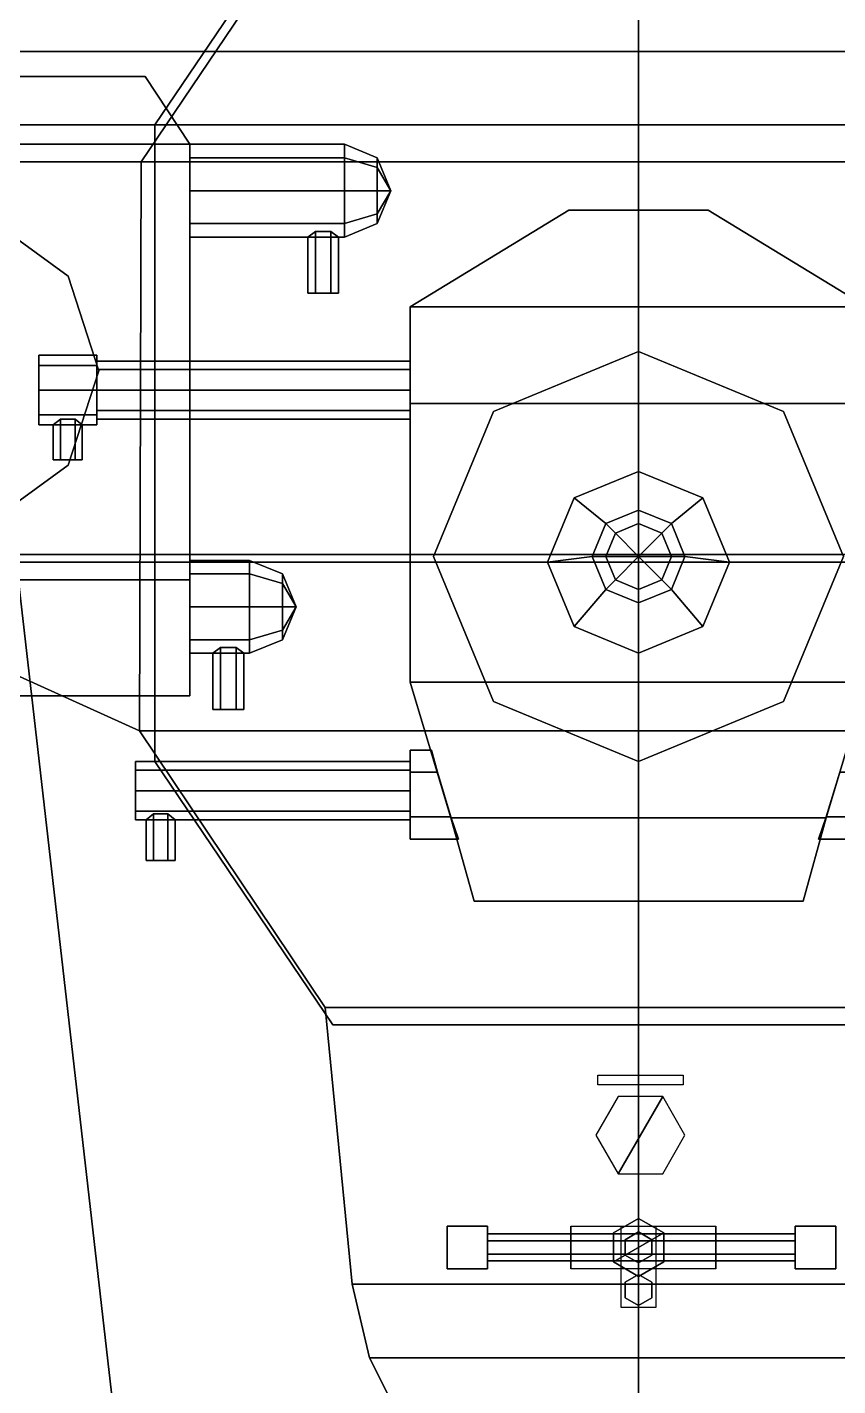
# Model space of a CAD drawing. Extents: x -14 to 14, y -80 to 101.
# Drawn here: x -3.16 to 1.03, y -31.32 to -24.3 of the extents above; entities that cross this region are included whole.
import ezdxf

# ---------------------------------------------------------------- set-up
doc = ezdxf.new("R2010")
doc.units = 0
doc.layers.get('0').update_dxf_attribs({"linetype": 'CONTINUOUS'})
for name, color, linetype in [('CITADELLE', 3, 'CONTINUOUS'), ('PLATFORMS', 6, 'CONTINUOUS'), ('RANGEFINDERS', 2, 'CONTINUOUS'), ('SUPERSTRUCTURE', 4, 'CONTINUOUS')]:
    doc.layers.add(name, color=color, linetype=linetype)

msp = doc.modelspace()

# ---------------------------------------------------------------- linework, layer by layer
for points in [[(-5.04, -21.15, -9.44), (0, -21.15, -9.55), (0, -27.03, -9.55), (-3.22, -27.03, -9.44)], [(3.22, -27.03, -9.44), (0, -27.03, -9.55), (0, -21.15, -9.55), (5.04, -21.15, -9.44)], [(-4.77, -27.03, -9.34), (-3.22, -27.03, -9.44), (-2.55, -32.88, -9.44), (-3.36, -32.88, -9.34)], [(-3.22, -27.03, -9.44), (0, -27.03, -9.55), (0, -32.88, -9.55), (-2.55, -32.88, -9.44)], [(2.55, -32.88, -9.44), (0, -32.88, -9.55), (0, -27.03, -9.55), (3.22, -27.03, -9.44)]]:
    msp.add_3dface(points)
at = {"layer": 'CITADELLE'}
for points in [[(12.11, -12.91, 4.59), (-12.11, -12.91, 4.59), (-11.83, -24.43, 4.59), (11.83, -24.43, 4.59)], [(11.83, -24.43, 4.59), (-11.83, -24.43, 4.59), (-11.47, -35.15, 4.59), (11.47, -35.15, 4.59)]]:
    msp.add_3dface(points, dxfattribs=at)
at = {"layer": 'PLATFORMS'}
for points in [[(0, -18.15, 12.48), (0, -39.75, 12.48), (-4, -31.47, 12.48), (-4, -18.15, 12.48)], [(-4, -18.15, 12.63), (-4, -31.47, 12.63), (4, -31.47, 12.63), (4, -18.15, 12.63)], [(4, -31.47, 12.48), (0, -39.75, 12.48), (0, -18.15, 12.48), (4, -18.15, 12.48)], [(-1.12, -20.5, 29.47), (-1.1631, -20.4448, 29.4), (-7.2229, -25.1793, 29.4), (-7.1798, -25.2344, 29.47)], [(-1.1631, -20.4448, 29.4), (-1.12, -20.5, 29.33), (-7.1798, -25.2344, 29.33), (-7.2229, -25.1793, 29.4)], [(-1.12, -20.5, 29.33), (-1.0769, -20.5552, 29.4), (-7.1367, -25.2896, 29.4), (-7.1798, -25.2344, 29.33)], [(-1.0769, -20.5552, 29.4), (-1.12, -20.5, 29.47), (-7.1798, -25.2344, 29.47), (-7.1367, -25.2896, 29.4)], [(2.57, -25, 16.79), (-2.57, -25, 16.79), (-1.66, -23.65, 16.79), (1.66, -23.65, 16.79)], [(-1.66, -23.65, 16.94), (-2.57, -25, 16.94), (2.57, -25, 16.94), (1.66, -23.65, 16.94)], [(-1.66, -23.65, 16.79), (-2.57, -25, 16.79), (-2.57, -25, 16.94), (-1.66, -23.65, 16.94)], [(-3.63, -24.81, 7.4), (3.63, -24.81, 7.4), (3.63, -24.81, 7.25), (-3.63, -24.81, 7.25)], [(-3.63, -32.64, 7.4), (3.63, -32.64, 7.4), (3.63, -24.81, 7.4), (-3.63, -24.81, 7.4)], [(3.63, -24.81, 7.25), (3.63, -32.64, 7.25), (-3.63, -32.64, 7.25), (-3.63, -24.81, 7.25)], [(-4.13, -25, 16.79), (-4.13, -25, 16.94), (-2.57, -25, 16.94), (-2.57, -25, 16.79)], [(-2.58, -27.94, 16.94), (-2.57, -25, 16.94), (-4.13, -25, 16.94), (-4.13, -27.24, 16.94)], [(-4.13, -27.24, 16.79), (-4.13, -25, 16.79), (-2.57, -25, 16.79), (-2.58, -27.94, 16.79)], [(2.58, -27.94, 16.79), (-2.58, -27.94, 16.79), (-2.57, -25, 16.79), (2.57, -25, 16.79)], [(-2.57, -25, 16.94), (-2.58, -27.94, 16.94), (2.58, -27.94, 16.94), (2.57, -25, 16.94)], [(0, -27.07, 10.37), (0, -37.81, 10.37), (-3.55, -34.59, 10.37), (-3.55, -27.07, 10.37)], [(-3.55, -34.59, 10.52), (0, -37.81, 10.52), (0, -27.07, 10.52), (-3.55, -27.07, 10.52)], [(-3.55, -27.07, 10.52), (3.55, -27.07, 10.52), (3.55, -27.07, 10.37), (-3.55, -27.07, 10.37)], [(0, -27.07, 10.52), (0, -37.81, 10.52), (3.55, -34.59, 10.52), (3.55, -27.07, 10.52)], [(3.55, -34.59, 10.37), (0, -37.81, 10.37), (0, -27.07, 10.37), (3.55, -27.07, 10.37)], [(-2.58, -27.94, 16.79), (-2.58, -27.94, 16.94), (-4.13, -27.24, 16.94), (-4.13, -27.24, 16.79)], [(-2.58, -27.94, 16.94), (-1.62, -29.37, 16.94), (1.62, -29.37, 16.94), (2.58, -27.94, 16.94)], [(1.62, -29.37, 16.79), (-1.62, -29.37, 16.79), (-2.58, -27.94, 16.79), (2.58, -27.94, 16.79)], [(-2.58, -27.94, 16.79), (-1.62, -29.37, 16.79), (-1.62, -29.37, 16.94), (-2.58, -27.94, 16.94)], [(-1.62, -29.37, 16.94), (-1.48, -30.8, 16.94), (1.48, -30.8, 16.94), (1.62, -29.37, 16.94)], [(1.48, -30.8, 16.79), (-1.48, -30.8, 16.79), (-1.62, -29.37, 16.79), (1.62, -29.37, 16.79)], [(-1.62, -29.37, 16.79), (-1.48, -30.8, 16.79), (-1.48, -30.8, 16.94), (-1.62, -29.37, 16.94)], [(1.39, -31.18, 16.79), (-1.39, -31.18, 16.79), (-1.48, -30.8, 16.79), (1.48, -30.8, 16.79)], [(-1.48, -30.8, 16.94), (-1.39, -31.18, 16.94), (1.39, -31.18, 16.94), (1.48, -30.8, 16.94)], [(-1.48, -30.8, 16.79), (-1.39, -31.18, 16.79), (-1.39, -31.18, 16.94), (-1.48, -30.8, 16.94)], [(-1.39, -31.18, 16.94), (-1.2, -31.56, 16.94), (1.2, -31.56, 16.94), (1.39, -31.18, 16.94)], [(1.2, -31.56, 16.79), (-1.2, -31.56, 16.79), (-1.39, -31.18, 16.79), (1.39, -31.18, 16.79)], [(-1.39, -31.18, 16.79), (-1.2, -31.56, 16.79), (-1.2, -31.56, 16.94), (-1.39, -31.18, 16.94)]]:
    msp.add_3dface(points, dxfattribs=at)
at = {"layer": 'RANGEFINDERS'}
for points in [[(-2.32, -24.91, 20), (-2.55, -24.56, 20), (-4.69, -24.56, 20), (-4.92, -24.91, 20)], [(-4.92, -24.91, 18), (-4.69, -24.56, 18), (-2.55, -24.56, 18), (-2.32, -24.91, 18)], [(-2.55, -24.56, 20), (-2.55, -24.56, 18), (-4.69, -24.56, 18), (-4.69, -24.56, 20)], [(-2.32, -24.91, 18), (-2.55, -24.56, 18), (-2.55, -24.56, 20), (-2.32, -24.91, 20)], [(-2.32, -27.16, 20), (-2.32, -24.91, 20), (-4.92, -24.91, 20), (-4.92, -27.16, 20)], [(-4.92, -27.76, 18), (-4.92, -24.91, 18), (-2.32, -24.91, 18), (-2.32, -27.76, 18)], [(-2.32, -24.91, 19.6), (-2.32, -24.9803, 19.7697), (-1.52, -24.9803, 19.7697), (-1.52, -24.91, 19.6)], [(-2.32, -24.9803, 19.4303), (-2.32, -24.91, 19.6), (-1.52, -24.91, 19.6), (-1.52, -24.9803, 19.4303)], [(-2.32, -27.76, 19), (-2.32, -24.91, 19), (-2.32, -24.91, 20), (-2.32, -27.16, 20)], [(-2.32, -27.76, 18), (-2.32, -24.91, 18), (-2.32, -24.91, 19), (-2.32, -27.76, 19)], [(-1.3503, -25.03, 19.48), (-1.52, -24.9803, 19.4303), (-1.52, -24.91, 19.6), (-1.3503, -24.9803, 19.6)], [(-1.3503, -24.9803, 19.6), (-1.52, -24.91, 19.6), (-1.52, -24.9803, 19.7697), (-1.3503, -25.03, 19.72)], [(-2.32, -24.9803, 19.7697), (-2.32, -25.15, 19.84), (-1.52, -25.15, 19.84), (-1.52, -24.9803, 19.7697)], [(-2.32, -25.15, 19.36), (-2.32, -24.9803, 19.4303), (-1.52, -24.9803, 19.4303), (-1.52, -25.15, 19.36)], [(-1.3503, -25.15, 19.4303), (-1.52, -25.15, 19.36), (-1.52, -24.9803, 19.4303), (-1.3503, -25.03, 19.48)], [(-1.3503, -25.03, 19.72), (-1.52, -24.9803, 19.7697), (-1.52, -25.15, 19.84), (-1.3503, -25.15, 19.7697)], [(-1.28, -25.15, 19.6), (-1.3503, -25.03, 19.48), (-1.3503, -24.9803, 19.6), (-1.28, -25.15, 19.6)], [(-1.28, -25.15, 19.6), (-1.3503, -24.9803, 19.6), (-1.3503, -25.03, 19.72), (-1.28, -25.15, 19.6)], [(-1.28, -25.15, 19.6), (-1.3503, -25.15, 19.4303), (-1.3503, -25.03, 19.48), (-1.28, -25.15, 19.6)], [(-1.28, -25.15, 19.6), (-1.3503, -25.03, 19.72), (-1.3503, -25.15, 19.7697), (-1.28, -25.15, 19.6)], [(-2.32, -25.15, 19.84), (-2.32, -25.3197, 19.7697), (-1.52, -25.3197, 19.7697), (-1.52, -25.15, 19.84)], [(-2.32, -25.3197, 19.4303), (-2.32, -25.15, 19.36), (-1.52, -25.15, 19.36), (-1.52, -25.3197, 19.4303)], [(-1.3503, -25.27, 19.48), (-1.52, -25.3197, 19.4303), (-1.52, -25.15, 19.36), (-1.3503, -25.15, 19.4303)], [(-1.3503, -25.15, 19.7697), (-1.52, -25.15, 19.84), (-1.52, -25.3197, 19.7697), (-1.3503, -25.27, 19.72)], [(-1.28, -25.15, 19.6), (-1.3503, -25.27, 19.48), (-1.3503, -25.15, 19.4303), (-1.28, -25.15, 19.6)], [(-1.28, -25.15, 19.6), (-1.3503, -25.3197, 19.6), (-1.3503, -25.27, 19.48), (-1.28, -25.15, 19.6)], [(-1.28, -25.15, 19.6), (-1.3503, -25.27, 19.72), (-1.3503, -25.3197, 19.6), (-1.28, -25.15, 19.6)], [(-1.28, -25.15, 19.6), (-1.3503, -25.15, 19.7697), (-1.3503, -25.27, 19.72), (-1.28, -25.15, 19.6)], [(-1.3503, -25.3197, 19.6), (-1.52, -25.39, 19.6), (-1.52, -25.3197, 19.4303), (-1.3503, -25.27, 19.48)], [(-1.3503, -25.27, 19.72), (-1.52, -25.3197, 19.7697), (-1.52, -25.39, 19.6), (-1.3503, -25.3197, 19.6)], [(1.18, -25.75, 21.85), (0.36, -25.25, 21.58), (-0.36, -25.25, 21.58), (-1.18, -25.75, 21.85)], [(-1.18, -25.75, 19.92), (-0.36, -25.25, 19.92), (0.36, -25.25, 19.92), (1.18, -25.75, 19.92)], [(-0.36, -25.25, 21.58), (-0.36, -25.25, 19.92), (-1.18, -25.75, 19.92), (-1.18, -25.75, 21.85)], [(0.36, -25.25, 21.58), (0.36, -25.25, 19.92), (-0.36, -25.25, 19.92), (-0.36, -25.25, 21.58)], [(1.18, -25.75, 19.92), (0.36, -25.25, 19.92), (0.36, -25.25, 21.58), (1.18, -25.75, 21.85)], [(-2.9485, -25.5921, 16.94), (-3.3635, -25.2906, 16.94), (-3.3635, -25.2906, 18), (-2.9485, -25.5921, 18)], [(-2.32, -25.3197, 19.7697), (-2.32, -25.39, 19.6), (-1.52, -25.39, 19.6), (-1.52, -25.3197, 19.7697)], [(-2.32, -25.39, 19.6), (-2.32, -25.3197, 19.4303), (-1.52, -25.3197, 19.4303), (-1.52, -25.39, 19.6)], [(-1.67, -25.36, 19.6693), (-1.71, -25.39, 19.6), (-1.71, -25.68, 19.6), (-1.67, -25.68, 19.6693)], [(-1.71, -25.39, 19.6), (-1.67, -25.36, 19.5307), (-1.67, -25.68, 19.5307), (-1.71, -25.68, 19.6)], [(-1.59, -25.36, 19.6693), (-1.67, -25.36, 19.6693), (-1.67, -25.68, 19.6693), (-1.59, -25.68, 19.6693)], [(-1.67, -25.36, 19.5307), (-1.59, -25.36, 19.5307), (-1.59, -25.68, 19.5307), (-1.67, -25.68, 19.5307)], [(-1.55, -25.39, 19.6), (-1.59, -25.36, 19.6693), (-1.59, -25.68, 19.6693), (-1.55, -25.68, 19.6)], [(-1.59, -25.36, 19.5307), (-1.55, -25.39, 19.6), (-1.55, -25.68, 19.6), (-1.59, -25.68, 19.5307)], [(-2.79, -26.08, 16.94), (-2.9485, -25.5921, 16.94), (-2.9485, -25.5921, 18), (-2.79, -26.08, 18)], [(-1.71, -25.68, 19.6), (-1.55, -25.68, 19.6), (-1.59, -25.68, 19.6693), (-1.67, -25.68, 19.6693)], [(-1.67, -25.68, 19.5307), (-1.59, -25.68, 19.5307), (-1.55, -25.68, 19.6), (-1.71, -25.68, 19.6)], [(1.18, -26.25, 22.07), (1.18, -25.75, 21.85), (-1.18, -25.75, 21.85), (-1.18, -26.25, 22.07)], [(-1.18, -27.69, 19.92), (-1.18, -25.75, 19.92), (1.18, -25.75, 19.92), (1.18, -27.69, 19.92)], [(-1.18, -25.75, 21.85), (-1.18, -25.75, 19.92), (-1.18, -26.25, 19.92), (-1.18, -26.25, 22.07)], [(-3.1, -26.3073, 21.1473), (-3.1, -26, 21.02), (-3.1, -26.0527, 20.8927), (-3.1, -26.36, 21.02)], [(-3.1, -26.18, 21.2), (-3.1, -26.0527, 21.1473), (-3.1, -26, 21.02), (-3.1, -26.3073, 21.1473)], [(-2.8, -26, 21.02), (-2.8, -26.0527, 20.8927), (-3.1, -26.0527, 20.8927), (-3.1, -26, 21.02)], [(-2.8, -26.0527, 21.1473), (-2.8, -26, 21.02), (-3.1, -26, 21.02), (-3.1, -26.0527, 21.1473)], [(-2.8, -26.03, 21.02), (-2.8, -26.0739, 20.9139), (-2.8, -26.0527, 20.8927), (-2.8, -26, 21.02)], [(-2.8, -26.0739, 21.1261), (-2.8, -26.03, 21.02), (-2.8, -26, 21.02), (-2.8, -26.0527, 21.1473)], [(-1.18, -26.03, 21.02), (-1.18, -26.0739, 20.9139), (-2.8, -26.0739, 20.9139), (-2.8, -26.03, 21.02)], [(-1.18, -26.0739, 21.1261), (-1.18, -26.03, 21.02), (-2.8, -26.03, 21.02), (-2.8, -26.0739, 21.1261)], [(0, -25.98, 16.94), (-0.7495, -26.2905, 16.94), (-0.7495, -26.2905, 19.92), (0, -25.98, 19.92)], [(0.7495, -26.2905, 16.94), (0, -25.98, 16.94), (0, -25.98, 19.92), (0.7495, -26.2905, 19.92)], [(-3.1, -26.36, 21.02), (-3.1, -26.0527, 20.8927), (-3.1, -26.18, 20.84), (-3.1, -26.3073, 20.8927)], [(-2.8, -26.0527, 20.8927), (-2.8, -26.18, 20.84), (-3.1, -26.18, 20.84), (-3.1, -26.0527, 20.8927)], [(-2.8, -26.18, 21.2), (-2.8, -26.0527, 21.1473), (-3.1, -26.0527, 21.1473), (-3.1, -26.18, 21.2)], [(-2.9485, -26.5679, 16.94), (-2.79, -26.08, 16.94), (-2.79, -26.08, 18), (-2.9485, -26.5679, 18)], [(-2.8, -26.0739, 20.9139), (-2.8, -26.18, 20.87), (-2.8, -26.18, 20.84), (-2.8, -26.0527, 20.8927)], [(-2.8, -26.18, 21.17), (-2.8, -26.0739, 21.1261), (-2.8, -26.0527, 21.1473), (-2.8, -26.18, 21.2)], [(-1.18, -26.0739, 20.9139), (-1.18, -26.18, 20.87), (-2.8, -26.18, 20.87), (-2.8, -26.0739, 20.9139)], [(-1.18, -26.18, 21.17), (-1.18, -26.0739, 21.1261), (-2.8, -26.0739, 21.1261), (-2.8, -26.18, 21.17)], [(-2.8, -26.18, 20.84), (-2.8, -26.3073, 20.8927), (-3.1, -26.3073, 20.8927), (-3.1, -26.18, 20.84)], [(-2.8, -26.3073, 21.1473), (-2.8, -26.18, 21.2), (-3.1, -26.18, 21.2), (-3.1, -26.3073, 21.1473)], [(-2.8, -26.2861, 21.1261), (-2.8, -26.18, 21.17), (-2.8, -26.18, 21.2), (-2.8, -26.3073, 21.1473)], [(-2.8, -26.18, 20.87), (-2.8, -26.2861, 20.9139), (-2.8, -26.3073, 20.8927), (-2.8, -26.18, 20.84)], [(-1.18, -26.18, 20.87), (-1.18, -26.2861, 20.9139), (-2.8, -26.2861, 20.9139), (-2.8, -26.18, 20.87)], [(-1.18, -26.2861, 21.1261), (-1.18, -26.18, 21.17), (-2.8, -26.18, 21.17), (-2.8, -26.2861, 21.1261)], [(1.18, -27.69, 22.07), (1.18, -26.25, 22.07), (-1.18, -26.25, 22.07), (-1.18, -27.69, 22.07)], [(-1.18, -26.25, 22.07), (-1.18, -26.25, 19.92), (-1.18, -27.69, 19.92), (-1.18, -27.69, 22.07)], [(-2.8, -26.3073, 20.8927), (-2.8, -26.36, 21.02), (-3.1, -26.36, 21.02), (-3.1, -26.3073, 20.8927)], [(-2.8, -26.36, 21.02), (-2.8, -26.3073, 21.1473), (-3.1, -26.3073, 21.1473), (-3.1, -26.36, 21.02)], [(-2.8, -26.33, 21.02), (-2.8, -26.2861, 21.1261), (-2.8, -26.3073, 21.1473), (-2.8, -26.36, 21.02)], [(-2.8, -26.2861, 20.9139), (-2.8, -26.33, 21.02), (-2.8, -26.36, 21.02), (-2.8, -26.3073, 20.8927)], [(-1.18, -26.2861, 20.9139), (-1.18, -26.33, 21.02), (-2.8, -26.33, 21.02), (-2.8, -26.2861, 20.9139)], [(-1.18, -26.33, 21.02), (-1.18, -26.2861, 21.1261), (-2.8, -26.2861, 21.1261), (-2.8, -26.33, 21.02)], [(-0.7495, -26.2905, 16.94), (-1.06, -27.04, 16.94), (-1.06, -27.04, 19.92), (-0.7495, -26.2905, 19.92)], [(1.06, -27.04, 16.94), (0.7495, -26.2905, 16.94), (0.7495, -26.2905, 19.92), (1.06, -27.04, 19.92)], [(-3.025, -26.36, 21.02), (-2.9875, -26.33, 20.955), (-2.9875, -26.54, 20.955), (-3.025, -26.54, 21.02)], [(-2.9875, -26.33, 21.085), (-3.025, -26.36, 21.02), (-3.025, -26.54, 21.02), (-2.9875, -26.54, 21.085)], [(-2.9875, -26.33, 20.955), (-2.9125, -26.33, 20.955), (-2.9125, -26.54, 20.955), (-2.9875, -26.54, 20.955)], [(-2.9125, -26.33, 21.085), (-2.9875, -26.33, 21.085), (-2.9875, -26.54, 21.085), (-2.9125, -26.54, 21.085)], [(-2.9125, -26.33, 20.955), (-2.875, -26.36, 21.02), (-2.875, -26.54, 21.02), (-2.9125, -26.54, 20.955)], [(-2.875, -26.36, 21.02), (-2.9125, -26.33, 21.085), (-2.9125, -26.54, 21.085), (-2.875, -26.54, 21.02)], [(-3.3635, -26.8694, 16.94), (-2.9485, -26.5679, 16.94), (-2.9485, -26.5679, 18), (-3.3635, -26.8694, 18)], [(-2.875, -26.54, 21.02), (-3.025, -26.54, 21.02), (-2.9875, -26.54, 20.955), (-2.9125, -26.54, 20.955)], [(-2.9125, -26.54, 21.085), (-2.9875, -26.54, 21.085), (-3.025, -26.54, 21.02), (-2.875, -26.54, 21.02)], [(0, -26.6, 22.27), (-0.3323, -26.7377, 22.27), (-0.1697, -26.8703, 22.27), (0, -26.8, 22.27)], [(0, -26.6, 22.07), (-0.3323, -26.7377, 22.07), (-0.3323, -26.7377, 22.27), (0, -26.6, 22.27)], [(0.3323, -26.7377, 22.27), (0, -26.6, 22.27), (0, -26.8, 22.27), (0.1697, -26.8703, 22.27)], [(0.3323, -26.7377, 22.07), (0, -26.6, 22.07), (0, -26.6, 22.27), (0.3323, -26.7377, 22.27)], [(-0.3323, -26.7377, 22.27), (-0.47, -27.07, 22.27), (-0.24, -27.04, 22.27), (-0.1697, -26.8703, 22.27)], [(-0.3323, -26.7377, 22.07), (-0.47, -27.07, 22.07), (-0.47, -27.07, 22.27), (-0.3323, -26.7377, 22.27)], [(0.47, -27.07, 22.27), (0.3323, -26.7377, 22.27), (0.1697, -26.8703, 22.27), (0.24, -27.04, 22.27)], [(0.47, -27.07, 22.07), (0.3323, -26.7377, 22.07), (0.3323, -26.7377, 22.27), (0.47, -27.07, 22.27)], [(0, -26.8703, 22.6597), (0, -26.8, 22.49), (-0.1697, -26.8703, 22.49), (-0.12, -26.92, 22.6597)], [(0, -26.8, 22.27), (-0.1697, -26.8703, 22.27), (-0.1697, -26.8703, 22.49), (0, -26.8, 22.49)], [(0.12, -26.92, 22.6597), (0.1697, -26.8703, 22.49), (0, -26.8, 22.49), (0, -26.8703, 22.6597)], [(0.1697, -26.8703, 22.27), (0, -26.8, 22.27), (0, -26.8, 22.49), (0.1697, -26.8703, 22.49)], [(-0.12, -26.92, 22.6597), (-0.1697, -26.8703, 22.49), (-0.24, -27.04, 22.49), (-0.1697, -27.04, 22.6597)], [(-0.1697, -26.8703, 22.27), (-0.24, -27.04, 22.27), (-0.24, -27.04, 22.49), (-0.1697, -26.8703, 22.49)], [(0, -27.04, 22.73), (0, -26.8703, 22.6597), (-0.12, -26.92, 22.6597), (0, -27.04, 22.73)], [(0, -27.04, 22.73), (0.12, -26.92, 22.6597), (0, -26.8703, 22.6597), (0, -27.04, 22.73)], [(0.1697, -27.04, 22.6597), (0.24, -27.04, 22.49), (0.1697, -26.8703, 22.49), (0.12, -26.92, 22.6597)], [(0.24, -27.04, 22.27), (0.1697, -26.8703, 22.27), (0.1697, -26.8703, 22.49), (0.24, -27.04, 22.49)], [(0, -27.04, 22.73), (-0.12, -26.92, 22.6597), (-0.1697, -27.04, 22.6597), (0, -27.04, 22.73)], [(0, -27.04, 22.73), (0.1697, -27.04, 22.6597), (0.12, -26.92, 22.6597), (0, -27.04, 22.73)], [(-2.32, -27.1303, 18.7203), (-2.32, -27.06, 18.89), (-2.01, -27.06, 18.89), (-2.01, -27.1303, 18.7203)], [(-2.32, -27.06, 18.89), (-2.32, -27.1303, 19.0597), (-2.01, -27.1303, 19.0597), (-2.01, -27.06, 18.89)], [(-1.8403, -27.18, 18.77), (-2.01, -27.1303, 18.7203), (-2.01, -27.06, 18.89), (-1.8403, -27.1303, 18.89)], [(-1.8403, -27.1303, 18.89), (-2.01, -27.06, 18.89), (-2.01, -27.1303, 19.0597), (-1.8403, -27.18, 19.01)], [(-1.06, -27.04, 16.94), (-0.7495, -27.7895, 16.94), (-0.7495, -27.7895, 19.92), (-1.06, -27.04, 19.92)], [(-0.47, -27.07, 22.27), (-0.3323, -27.4023, 22.27), (-0.1697, -27.2097, 22.27), (-0.24, -27.04, 22.27)], [(-0.47, -27.07, 22.07), (-0.3323, -27.4023, 22.07), (-0.3323, -27.4023, 22.27), (-0.47, -27.07, 22.27)], [(-0.1697, -27.04, 22.6597), (-0.24, -27.04, 22.49), (-0.1697, -27.2097, 22.49), (-0.12, -27.16, 22.6597)], [(-0.24, -27.04, 22.27), (-0.1697, -27.2097, 22.27), (-0.1697, -27.2097, 22.49), (-0.24, -27.04, 22.49)], [(0, -27.04, 22.73), (-0.1697, -27.04, 22.6597), (-0.12, -27.16, 22.6597), (0, -27.04, 22.73)], [(0, -27.04, 22.73), (-0.12, -27.16, 22.6597), (0, -27.2097, 22.6597), (0, -27.04, 22.73)], [(0, -27.04, 22.73), (0.12, -27.16, 22.6597), (0.1697, -27.04, 22.6597), (0, -27.04, 22.73)], [(0, -27.04, 22.73), (0, -27.2097, 22.6597), (0.12, -27.16, 22.6597), (0, -27.04, 22.73)], [(0.12, -27.16, 22.6597), (0.1697, -27.2097, 22.49), (0.24, -27.04, 22.49), (0.1697, -27.04, 22.6597)], [(0.3323, -27.4023, 22.27), (0.47, -27.07, 22.27), (0.24, -27.04, 22.27), (0.1697, -27.2097, 22.27)], [(0.1697, -27.2097, 22.27), (0.24, -27.04, 22.27), (0.24, -27.04, 22.49), (0.1697, -27.2097, 22.49)], [(0.3323, -27.4023, 22.07), (0.47, -27.07, 22.07), (0.47, -27.07, 22.27), (0.3323, -27.4023, 22.27)], [(0.7495, -27.7895, 16.94), (1.06, -27.04, 16.94), (1.06, -27.04, 19.92), (0.7495, -27.7895, 19.92)], [(-4.92, -27.16, 20), (-4.92, -27.76, 19), (-2.32, -27.76, 19), (-2.32, -27.16, 20)], [(-2.32, -27.3, 18.65), (-2.32, -27.1303, 18.7203), (-2.01, -27.1303, 18.7203), (-2.01, -27.3, 18.65)], [(-2.32, -27.1303, 19.0597), (-2.32, -27.3, 19.13), (-2.01, -27.3, 19.13), (-2.01, -27.1303, 19.0597)], [(-1.8403, -27.3, 18.7203), (-2.01, -27.3, 18.65), (-2.01, -27.1303, 18.7203), (-1.8403, -27.18, 18.77)], [(-1.8403, -27.18, 19.01), (-2.01, -27.1303, 19.0597), (-2.01, -27.3, 19.13), (-1.8403, -27.3, 19.0597)], [(-1.77, -27.3, 18.89), (-1.8403, -27.18, 18.77), (-1.8403, -27.1303, 18.89), (-1.77, -27.3, 18.89)], [(-1.77, -27.3, 18.89), (-1.8403, -27.1303, 18.89), (-1.8403, -27.18, 19.01), (-1.77, -27.3, 18.89)], [(-0.12, -27.16, 22.6597), (-0.1697, -27.2097, 22.49), (0, -27.28, 22.49), (0, -27.2097, 22.6597)], [(0, -27.2097, 22.6597), (0, -27.28, 22.49), (0.1697, -27.2097, 22.49), (0.12, -27.16, 22.6597)], [(-1.77, -27.3, 18.89), (-1.8403, -27.3, 18.7203), (-1.8403, -27.18, 18.77), (-1.77, -27.3, 18.89)], [(-1.77, -27.3, 18.89), (-1.8403, -27.18, 19.01), (-1.8403, -27.3, 19.0597), (-1.77, -27.3, 18.89)], [(-0.3323, -27.4023, 22.27), (0, -27.54, 22.27), (0, -27.28, 22.27), (-0.1697, -27.2097, 22.27)], [(-0.1697, -27.2097, 22.27), (0, -27.28, 22.27), (0, -27.28, 22.49), (-0.1697, -27.2097, 22.49)], [(0, -27.54, 22.27), (0.3323, -27.4023, 22.27), (0.1697, -27.2097, 22.27), (0, -27.28, 22.27)], [(0, -27.28, 22.27), (0.1697, -27.2097, 22.27), (0.1697, -27.2097, 22.49), (0, -27.28, 22.49)], [(-2.32, -27.4697, 18.7203), (-2.32, -27.3, 18.65), (-2.01, -27.3, 18.65), (-2.01, -27.4697, 18.7203)], [(-2.32, -27.3, 19.13), (-2.32, -27.4697, 19.0597), (-2.01, -27.4697, 19.0597), (-2.01, -27.3, 19.13)], [(-1.8403, -27.42, 18.77), (-2.01, -27.4697, 18.7203), (-2.01, -27.3, 18.65), (-1.8403, -27.3, 18.7203)], [(-1.8403, -27.3, 19.0597), (-2.01, -27.3, 19.13), (-2.01, -27.4697, 19.0597), (-1.8403, -27.42, 19.01)], [(-1.77, -27.3, 18.89), (-1.8403, -27.42, 18.77), (-1.8403, -27.3, 18.7203), (-1.77, -27.3, 18.89)], [(-1.77, -27.3, 18.89), (-1.8403, -27.4697, 18.89), (-1.8403, -27.42, 18.77), (-1.77, -27.3, 18.89)], [(-1.77, -27.3, 18.89), (-1.8403, -27.42, 19.01), (-1.8403, -27.4697, 18.89), (-1.77, -27.3, 18.89)], [(-1.77, -27.3, 18.89), (-1.8403, -27.3, 19.0597), (-1.8403, -27.42, 19.01), (-1.77, -27.3, 18.89)], [(-1.8403, -27.4697, 18.89), (-2.01, -27.54, 18.89), (-2.01, -27.4697, 18.7203), (-1.8403, -27.42, 18.77)], [(-1.8403, -27.42, 19.01), (-2.01, -27.4697, 19.0597), (-2.01, -27.54, 18.89), (-1.8403, -27.4697, 18.89)], [(-0.3323, -27.4023, 22.07), (0, -27.54, 22.07), (0, -27.54, 22.27), (-0.3323, -27.4023, 22.27)], [(0, -27.54, 22.07), (0.3323, -27.4023, 22.07), (0.3323, -27.4023, 22.27), (0, -27.54, 22.27)], [(-2.32, -27.4697, 19.0597), (-2.32, -27.54, 18.89), (-2.01, -27.54, 18.89), (-2.01, -27.4697, 19.0597)], [(-2.32, -27.54, 18.89), (-2.32, -27.4697, 18.7203), (-2.01, -27.4697, 18.7203), (-2.01, -27.54, 18.89)], [(-2.16, -27.51, 18.9593), (-2.2, -27.54, 18.89), (-2.2, -27.83, 18.89), (-2.16, -27.83, 18.9593)], [(-2.2, -27.54, 18.89), (-2.16, -27.51, 18.8207), (-2.16, -27.83, 18.8207), (-2.2, -27.83, 18.89)], [(-2.08, -27.51, 18.9593), (-2.16, -27.51, 18.9593), (-2.16, -27.83, 18.9593), (-2.08, -27.83, 18.9593)], [(-2.16, -27.51, 18.8207), (-2.08, -27.51, 18.8207), (-2.08, -27.83, 18.8207), (-2.16, -27.83, 18.8207)], [(-2.04, -27.54, 18.89), (-2.08, -27.51, 18.9593), (-2.08, -27.83, 18.9593), (-2.04, -27.83, 18.89)], [(-2.08, -27.51, 18.8207), (-2.04, -27.54, 18.89), (-2.04, -27.83, 18.89), (-2.08, -27.83, 18.8207)], [(0.97, -28.39, 22.07), (1.18, -27.69, 22.07), (-1.18, -27.69, 22.07), (-0.97, -28.39, 22.07)], [(-0.97, -28.39, 19.92), (-1.18, -27.69, 19.92), (1.18, -27.69, 19.92), (0.97, -28.39, 19.92)], [(-1.18, -27.69, 22.07), (-1.18, -27.69, 19.92), (-0.97, -28.39, 19.92), (-0.97, -28.39, 22.07)], [(0.97, -28.39, 19.92), (1.18, -27.69, 19.92), (1.18, -27.69, 22.07), (0.97, -28.39, 22.07)], [(-4.92, -27.76, 19), (-4.92, -27.76, 18), (-2.32, -27.76, 18), (-2.32, -27.76, 19)], [(-0.7495, -27.7895, 16.94), (0, -28.1, 16.94), (0, -28.1, 19.92), (-0.7495, -27.7895, 19.92)], [(0, -28.1, 16.94), (0.7495, -27.7895, 16.94), (0.7495, -27.7895, 19.92), (0, -28.1, 19.92)], [(-2.2, -27.83, 18.89), (-2.04, -27.83, 18.89), (-2.08, -27.83, 18.9593), (-2.16, -27.83, 18.9593)], [(-2.16, -27.83, 18.8207), (-2.08, -27.83, 18.8207), (-2.04, -27.83, 18.89), (-2.2, -27.83, 18.89)], [(-1.18, -28.5, 21.29), (-1.18, -28.04, 21.29), (-1.18, -28.155, 21.0908), (-1.18, -28.385, 21.0908)], [(-1.07, -28.04, 21.29), (-1.04, -28.155, 21.0908), (-1.18, -28.155, 21.0908), (-1.18, -28.04, 21.29)], [(-1.18, -28.5, 21.69), (-1.18, -28.04, 21.69), (-1.18, -28.04, 21.29), (-1.18, -28.5, 21.29)], [(-1.18, -28.385, 21.8892), (-1.18, -28.155, 21.8892), (-1.18, -28.04, 21.69), (-1.18, -28.5, 21.69)], [(-1.07, -28.04, 21.69), (-1.07, -28.04, 21.29), (-1.18, -28.04, 21.29), (-1.18, -28.04, 21.69)], [(-1.04, -28.155, 21.8892), (-1.07, -28.04, 21.69), (-1.18, -28.04, 21.69), (-1.18, -28.155, 21.8892)], [(-2.6, -28.3561, 21.5561), (-2.6, -28.1, 21.45), (-2.6, -28.1439, 21.3439), (-2.6, -28.4, 21.45)], [(-2.6, -28.25, 21.6), (-2.6, -28.1439, 21.5561), (-2.6, -28.1, 21.45), (-2.6, -28.3561, 21.5561)], [(-1.18, -28.1439, 21.5561), (-1.18, -28.1, 21.45), (-2.6, -28.1, 21.45), (-2.6, -28.1439, 21.5561)], [(-1.18, -28.1, 21.45), (-1.18, -28.1439, 21.3439), (-2.6, -28.1439, 21.3439), (-2.6, -28.1, 21.45)], [(-2.6, -28.4, 21.45), (-2.6, -28.1439, 21.3439), (-2.6, -28.25, 21.3), (-2.6, -28.3561, 21.3439)], [(-1.18, -28.25, 21.6), (-1.18, -28.1439, 21.5561), (-2.6, -28.1439, 21.5561), (-2.6, -28.25, 21.6)], [(-1.18, -28.1439, 21.3439), (-1.18, -28.25, 21.3), (-2.6, -28.25, 21.3), (-2.6, -28.1439, 21.3439)], [(-1.04, -28.155, 21.0908), (-0.97, -28.385, 21.0908), (-1.18, -28.385, 21.0908), (-1.18, -28.155, 21.0908)], [(-0.97, -28.385, 21.8892), (-1.04, -28.155, 21.8892), (-1.18, -28.155, 21.8892), (-1.18, -28.385, 21.8892)], [(0.97, -28.385, 21.0108), (1.04, -28.155, 21.0108), (1.18, -28.155, 21.0108), (1.18, -28.385, 21.0108)], [(1.04, -28.155, 21.8092), (0.97, -28.385, 21.8092), (1.18, -28.385, 21.8092), (1.18, -28.155, 21.8092)], [(-1.18, -28.3561, 21.5561), (-1.18, -28.25, 21.6), (-2.6, -28.25, 21.6), (-2.6, -28.3561, 21.5561)], [(-1.18, -28.25, 21.3), (-1.18, -28.3561, 21.3439), (-2.6, -28.3561, 21.3439), (-2.6, -28.25, 21.3)], [(-1.18, -28.4, 21.45), (-1.18, -28.3561, 21.5561), (-2.6, -28.3561, 21.5561), (-2.6, -28.4, 21.45)], [(-1.18, -28.3561, 21.3439), (-1.18, -28.4, 21.45), (-2.6, -28.4, 21.45), (-2.6, -28.3561, 21.3439)], [(-2.5075, -28.37, 21.515), (-2.545, -28.4, 21.45), (-2.545, -28.61, 21.45), (-2.5075, -28.61, 21.515)], [(-2.545, -28.4, 21.45), (-2.5075, -28.37, 21.385), (-2.5075, -28.61, 21.385), (-2.545, -28.61, 21.45)], [(-2.4325, -28.37, 21.515), (-2.5075, -28.37, 21.515), (-2.5075, -28.61, 21.515), (-2.4325, -28.61, 21.515)], [(-2.5075, -28.37, 21.385), (-2.4325, -28.37, 21.385), (-2.4325, -28.61, 21.385), (-2.5075, -28.61, 21.385)], [(-2.395, -28.4, 21.45), (-2.4325, -28.37, 21.515), (-2.4325, -28.61, 21.515), (-2.395, -28.61, 21.45)], [(-2.4325, -28.37, 21.385), (-2.395, -28.4, 21.45), (-2.395, -28.61, 21.45), (-2.4325, -28.61, 21.385)], [(-0.97, -28.385, 21.0908), (-0.93, -28.5, 21.29), (-1.18, -28.5, 21.29), (-1.18, -28.385, 21.0908)], [(-0.93, -28.5, 21.69), (-0.97, -28.385, 21.8892), (-1.18, -28.385, 21.8892), (-1.18, -28.5, 21.69)], [(-0.85, -28.82, 19.92), (-0.97, -28.39, 19.92), (0.97, -28.39, 19.92), (0.85, -28.82, 19.92)], [(0.85, -28.82, 21.16), (0.97, -28.39, 22.07), (-0.97, -28.39, 22.07), (-0.85, -28.82, 21.16)], [(-0.97, -28.39, 22.07), (-0.97, -28.39, 19.92), (-0.85, -28.82, 19.92), (-0.85, -28.82, 21.16)], [(0.85, -28.82, 19.92), (0.97, -28.39, 19.92), (0.97, -28.39, 22.07), (0.85, -28.82, 21.16)], [(0.93, -28.5, 21.21), (0.97, -28.385, 21.0108), (1.18, -28.385, 21.0108), (1.18, -28.5, 21.21)], [(0.97, -28.385, 21.8092), (0.93, -28.5, 21.61), (1.18, -28.5, 21.61), (1.18, -28.385, 21.8092)], [(-0.93, -28.5, 21.29), (-0.93, -28.5, 21.69), (-1.18, -28.5, 21.69), (-1.18, -28.5, 21.29)], [(0.93, -28.5, 21.61), (0.93, -28.5, 21.21), (1.18, -28.5, 21.21), (1.18, -28.5, 21.61)], [(-2.4325, -28.61, 21.515), (-2.5075, -28.61, 21.515), (-2.545, -28.61, 21.45), (-2.395, -28.61, 21.45)], [(-2.395, -28.61, 21.45), (-2.545, -28.61, 21.45), (-2.5075, -28.61, 21.385), (-2.4325, -28.61, 21.385)], [(-0.85, -28.82, 21.16), (-0.85, -28.82, 19.92), (0.85, -28.82, 19.92), (0.85, -28.82, 21.16)], [(-0.21, -29.72, 18.13), (0.23, -29.72, 18.13), (0.23, -29.77, 17.85), (-0.21, -29.77, 17.85)], [(0, -29.77, 17.63), (0, -29.77, 17.85), (0, -29.72, 18.13), (0, -29.73, 17.61)], [(0, -30.02, 17.63), (0, -29.77, 17.63), (0, -29.73, 17.61), (0, -30.09, 17.6)], [(-0.105, -30.2292, 17.63), (0.125, -29.8308, 17.63), (-0.105, -29.8308, 17.63), (-0.22, -30.03, 17.63)], [(0.125, -30.2292, 17.63), (0.24, -30.03, 17.63), (0.125, -29.8308, 17.63), (-0.105, -30.2292, 17.63)], [(0, -30.44, 17.52), (0, -30.11, 17.63), (0, -30.02, 17.63), (0, -30.44, 17.45)], [(0, -30.46, 17.37), (-0.1299, -30.535, 17.37), (-0.1299, -30.685, 17.37), (0.1299, -30.535, 17.37)], [(0, -30.46, 16.94), (-0.1299, -30.535, 16.94), (-0.1299, -30.535, 17.37), (0, -30.46, 17.37)], [(0, -30.53, 17.52), (0, -30.44, 17.52), (0, -30.44, 17.45), (0, -30.53, 17.45)], [(0.1299, -30.535, 16.94), (0, -30.46, 16.94), (0, -30.46, 17.37), (0.1299, -30.535, 17.37)], [(-0.78, -30.72, 18.35), (-0.99, -30.72, 18.35), (-0.99, -30.5, 18.35), (-0.78, -30.5, 18.35)], [(-0.99, -30.5, 18.35), (-0.99, -30.72, 18.35), (-0.99, -30.72, 18.57), (-0.99, -30.5, 18.57)], [(-0.78, -30.5, 18.35), (-0.99, -30.5, 18.35), (-0.99, -30.5, 18.57), (-0.78, -30.5, 18.57)], [(-0.99, -30.5, 18.57), (-0.99, -30.72, 18.57), (-0.78, -30.72, 18.57), (-0.78, -30.5, 18.57)], [(-0.78, -30.5, 18.57), (-0.78, -30.72, 18.57), (-0.78, -30.72, 18.35), (-0.78, -30.5, 18.35)], [(-0.35, -30.72, 18.17), (-0.35, -30.72, 18.62), (-0.35, -30.5, 18.62), (-0.35, -30.5, 18.17)], [(0.4, -30.72, 18.17), (-0.35, -30.72, 18.17), (-0.35, -30.5, 18.17), (0.4, -30.5, 18.17)], [(0.1299, -30.535, 17.37), (-0.1299, -30.685, 17.37), (0, -30.76, 17.37), (0.1299, -30.685, 17.37)], [(-0.1299, -30.535, 16.94), (-0.1299, -30.685, 16.94), (-0.1299, -30.685, 17.37), (-0.1299, -30.535, 17.37)], [(0.09, -30.92, 17.79), (-0.09, -30.92, 17.79), (-0.09, -30.5, 17.79), (0.09, -30.5, 17.79)], [(0.09, -30.92, 18), (-0.09, -30.92, 18), (-0.09, -30.5, 18), (0.09, -30.5, 18)], [(0, -30.53, 17.37), (-0.0693, -30.57, 17.37), (-0.0693, -30.57, 18.17), (0, -30.53, 18.17)], [(0.0693, -30.57, 17.37), (0, -30.53, 17.37), (0, -30.53, 18.17), (0.0693, -30.57, 18.17)], [(0.1299, -30.685, 16.94), (0.1299, -30.535, 16.94), (0.1299, -30.535, 17.37), (0.1299, -30.685, 17.37)], [(0.4, -30.72, 18.17), (0.4, -30.72, 18.62), (0.4, -30.5, 18.62), (0.4, -30.5, 18.17)], [(0.81, -30.5, 18.57), (0.81, -30.72, 18.57), (1.02, -30.72, 18.57), (1.02, -30.5, 18.57)], [(1.02, -30.72, 18.35), (0.81, -30.72, 18.35), (0.81, -30.5, 18.35), (1.02, -30.5, 18.35)], [(0.81, -30.5, 18.35), (0.81, -30.72, 18.35), (0.81, -30.72, 18.57), (0.81, -30.5, 18.57)], [(1.02, -30.5, 18.35), (0.81, -30.5, 18.35), (0.81, -30.5, 18.57), (1.02, -30.5, 18.57)], [(1.02, -30.5, 18.57), (1.02, -30.72, 18.57), (1.02, -30.72, 18.35), (1.02, -30.5, 18.35)], [(0.81, -30.54, 18.46), (0.81, -30.575, 18.3994), (-0.78, -30.575, 18.3994), (-0.78, -30.54, 18.46)], [(0.81, -30.575, 18.5206), (0.81, -30.54, 18.46), (-0.78, -30.54, 18.46), (-0.78, -30.575, 18.5206)], [(0.81, -30.575, 18.3994), (0.81, -30.645, 18.3994), (-0.78, -30.645, 18.3994), (-0.78, -30.575, 18.3994)], [(0.81, -30.645, 18.5206), (0.81, -30.575, 18.5206), (-0.78, -30.575, 18.5206), (-0.78, -30.645, 18.5206)], [(-0.0693, -30.57, 17.37), (-0.0693, -30.65, 17.37), (-0.0693, -30.65, 18.17), (-0.0693, -30.57, 18.17)], [(0.0693, -30.65, 17.37), (0.0693, -30.57, 17.37), (0.0693, -30.57, 18.17), (0.0693, -30.65, 18.17)], [(0.81, -30.645, 18.3994), (0.81, -30.68, 18.46), (-0.78, -30.68, 18.46), (-0.78, -30.645, 18.3994)], [(0.81, -30.68, 18.46), (0.81, -30.645, 18.5206), (-0.78, -30.645, 18.5206), (-0.78, -30.68, 18.46)], [(-0.0693, -30.65, 17.37), (0, -30.69, 17.37), (0, -30.69, 18.17), (-0.0693, -30.65, 18.17)], [(0, -30.69, 17.37), (0.0693, -30.65, 17.37), (0.0693, -30.65, 18.17), (0, -30.69, 18.17)], [(-0.78, -30.72, 18.57), (-0.99, -30.72, 18.57), (-0.99, -30.72, 18.35), (-0.78, -30.72, 18.35)], [(-0.1299, -30.685, 16.94), (0, -30.76, 16.94), (0, -30.76, 17.37), (-0.1299, -30.685, 17.37)], [(0, -30.76, 16.94), (0.1299, -30.685, 16.94), (0.1299, -30.685, 17.37), (0, -30.76, 17.37)], [(1.02, -30.72, 18.57), (0.81, -30.72, 18.57), (0.81, -30.72, 18.35), (1.02, -30.72, 18.35)], [(0, -30.75, 17.7), (0, -30.91, 17.7), (-0.0693, -30.87, 17.7), (-0.0693, -30.79, 17.7)], [(0, -30.91, 18.11), (0, -30.75, 18.11), (-0.0693, -30.79, 18.11), (-0.0693, -30.87, 18.11)], [(0, -30.75, 17.7), (-0.0693, -30.79, 17.7), (-0.0693, -30.79, 18.11), (0, -30.75, 18.11)], [(-0.0693, -30.79, 17.7), (-0.0693, -30.87, 17.7), (-0.0693, -30.87, 18.11), (-0.0693, -30.79, 18.11)], [(0.0693, -30.79, 17.7), (0.0693, -30.87, 17.7), (0, -30.91, 17.7), (0, -30.75, 17.7)], [(0.0693, -30.87, 18.11), (0.0693, -30.79, 18.11), (0, -30.75, 18.11), (0, -30.91, 18.11)], [(0.0693, -30.79, 17.7), (0, -30.75, 17.7), (0, -30.75, 18.11), (0.0693, -30.79, 18.11)], [(0.0693, -30.87, 17.7), (0.0693, -30.79, 17.7), (0.0693, -30.79, 18.11), (0.0693, -30.87, 18.11)], [(-0.0693, -30.87, 17.7), (0, -30.91, 17.7), (0, -30.91, 18.11), (-0.0693, -30.87, 18.11)], [(0, -30.91, 17.7), (0.0693, -30.87, 17.7), (0.0693, -30.87, 18.11), (0, -30.91, 18.11)]]:
    msp.add_3dface(points, dxfattribs=at)
at = {"layer": 'SUPERSTRUCTURE'}
for points in [[(-2.5, -24.81, 16.79), (-1.58, -23.45, 16.79), (-1.58, -23.45, 4.59), (-2.5, -24.81, 4.59)], [(-2.5, -28.1, 16.79), (-2.5, -24.81, 16.79), (-2.5, -24.81, 4.59), (-2.5, -28.1, 4.59)], [(-2.5, -28.1, 4.59), (-1.58, -29.46, 4.59), (-1.58, -29.46, 16.79), (-2.5, -28.1, 16.79)], [(1.58, -29.46, 16.79), (-1.58, -29.46, 16.79), (-1.58, -29.46, 4.59), (1.58, -29.46, 4.59)]]:
    msp.add_3dface(points, dxfattribs=at)

doc.saveas('drawing.dxf')
